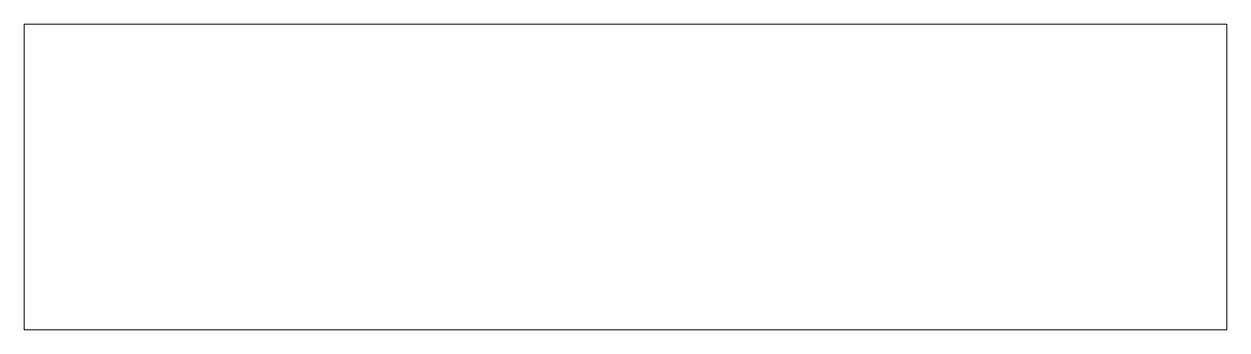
# Model space of a CAD drawing. Header units: inches. Extents: x 0 to 6.88, y 0 to 1.75.
import ezdxf

# ---------------------------------------------------------------- set-up
doc = ezdxf.new("R2010")
doc.units = ezdxf.units.IN
doc.layers.get('0').update_dxf_attribs({"linetype": 'CONTINUOUS', "lineweight": 0})

msp = doc.modelspace()

# ---------------------------------------------------------------- linework, layer by layer
for p, q in [((0, 1.75), (6.875, 1.75)), ((0, 1.75), (0, 0)), ((6.875, 1.75), (6.875, 0)), ((0, 0), (6.875, 0))]:
    msp.add_line(p, q)

doc.saveas('drawing.dxf')
